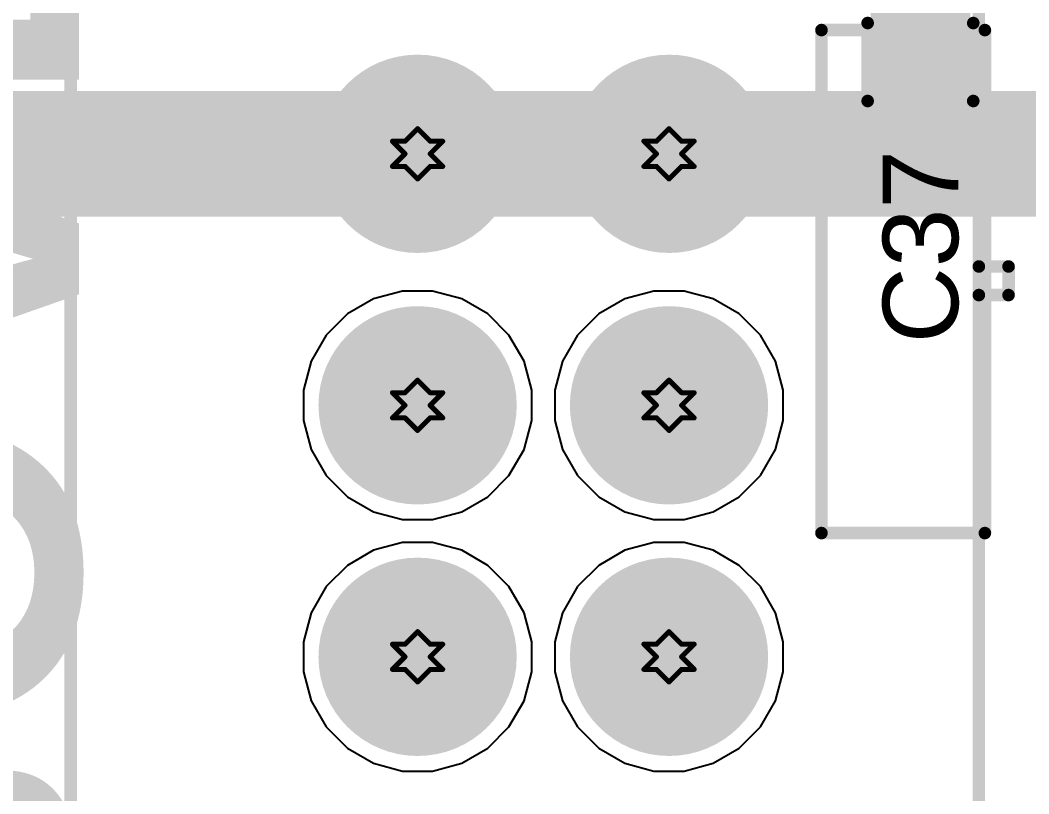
# Model space of a CAD drawing. Header units: inches. Extents: x -0.1 to 10.2, y 0 to 6.5.
# Drawn here: x 3.1065 to 3.5077, y 1.9609 to 2.2685 of the extents above; entities that cross this region are included whole.
import ezdxf

# ---------------------------------------------------------------- set-up
doc = ezdxf.new("R2010")
doc.units = ezdxf.units.IN
doc.header["$MEASUREMENT"] = 0
for name, color, linetype in [('Bottom Layer', 5, 'Continuous'), ('Bottom Overlay', 54, 'Continuous'), ('Bottom Solder', 6, 'Continuous'), ('Drill Drawing', 1, 'Continuous'), ('Multi-Layer', 9, 'Continuous'), ('Pad Holes', 156, 'Continuous'), ('Top Layer', 1, 'Continuous'), ('Top Overlay', 2, 'Continuous'), ('Top Paste', 8, 'Continuous'), ('Top Solder', 216, 'Continuous')]:
    doc.layers.add(name, color=color, linetype=linetype)
doc.styles.add('Arial', font='', dxfattribs={"height": 0.2})
doc.styles.add('Arial_Bold', font='', dxfattribs={"height": 0.2})
doc.styles.get('Arial').set_extended_font_data('Arial')
doc.styles.get('Arial_Bold').set_extended_font_data('Arial', bold=True)

# ---------------------------------------------------------------- blocks, each defined once
blk = doc.blocks.new('X9555WV_2_12_6TV01_B_54')
at = {"layer": 'Bottom Layer'}
h = blk.add_hatch(color=5, dxfattribs=at)
edge = h.paths.add_edge_path()
edge.add_arc((-0.05, 0.05), 0.03543, 0, 360)
h = blk.add_hatch(color=5, dxfattribs=at)
edge = h.paths.add_edge_path()
edge.add_arc((0.05, 0.05), 0.03543, 0, 360)
h = blk.add_hatch(color=5, dxfattribs=at)
edge = h.paths.add_edge_path()
edge.add_arc((0.15, 0.05), 0.03543, 0, 360)
h = blk.add_hatch(color=5, dxfattribs=at)
edge = h.paths.add_edge_path()
edge.add_arc((-0.05, -0.05), 0.03543, 0, 360)
h = blk.add_hatch(color=5, dxfattribs=at)
edge = h.paths.add_edge_path()
edge.add_arc((0.05, -0.05), 0.03543, 0, 360)
h = blk.add_hatch(color=5, dxfattribs=at)
edge = h.paths.add_edge_path()
edge.add_arc((0.15, -0.05), 0.03543, 0, 360)
at = {"layer": 'Bottom Solder'}
h = blk.add_hatch(color=6, dxfattribs=at)
edge = h.paths.add_edge_path()
edge.add_arc((-0.05, 0.05), 0.03943, 0, 360)
h = blk.add_hatch(color=6, dxfattribs=at)
edge = h.paths.add_edge_path()
edge.add_arc((0.05, 0.05), 0.03943, 0, 360)
h = blk.add_hatch(color=6, dxfattribs=at)
edge = h.paths.add_edge_path()
edge.add_arc((0.15, 0.05), 0.03943, 0, 360)
h = blk.add_hatch(color=6, dxfattribs=at)
edge = h.paths.add_edge_path()
edge.add_arc((-0.05, -0.05), 0.03943, 0, 360)
h = blk.add_hatch(color=6, dxfattribs=at)
edge = h.paths.add_edge_path()
edge.add_arc((0.05, -0.05), 0.03943, 0, 360)
h = blk.add_hatch(color=6, dxfattribs=at)
edge = h.paths.add_edge_path()
edge.add_arc((0.15, -0.05), 0.03943, 0, 360)
at = {"layer": 'Multi-Layer'}
h = blk.add_hatch(color=9, dxfattribs=at)
edge = h.paths.add_edge_path()
edge.add_arc((-0.05, 0.05), 0.03543, 0, 360)
h = blk.add_hatch(color=9, dxfattribs=at)
edge = h.paths.add_edge_path()
edge.add_arc((0.05, 0.05), 0.03543, 0, 360)
h = blk.add_hatch(color=9, dxfattribs=at)
edge = h.paths.add_edge_path()
edge.add_arc((0.15, 0.05), 0.03543, 0, 360)
h = blk.add_hatch(color=9, dxfattribs=at)
edge = h.paths.add_edge_path()
edge.add_arc((-0.05, -0.05), 0.03543, 0, 360)
h = blk.add_hatch(color=9, dxfattribs=at)
edge = h.paths.add_edge_path()
edge.add_arc((0.05, -0.05), 0.03543, 0, 360)
h = blk.add_hatch(color=9, dxfattribs=at)
edge = h.paths.add_edge_path()
edge.add_arc((0.15, -0.05), 0.03543, 0, 360)
at = {"layer": 'Pad Holes'}
h = blk.add_hatch(color=7, dxfattribs=at)
edge = h.paths.add_edge_path()
edge.add_arc((-0.05, 0.05), 0.02165, 0, 360)
h = blk.add_hatch(color=7, dxfattribs=at)
edge = h.paths.add_edge_path()
edge.add_arc((0.05, 0.05), 0.02165, 0, 360)
h = blk.add_hatch(color=7, dxfattribs=at)
edge = h.paths.add_edge_path()
edge.add_arc((0.15, 0.05), 0.02165, 0, 360)
h = blk.add_hatch(color=7, dxfattribs=at)
edge = h.paths.add_edge_path()
edge.add_arc((-0.05, -0.05), 0.02165, 0, 360)
h = blk.add_hatch(color=7, dxfattribs=at)
edge = h.paths.add_edge_path()
edge.add_arc((0.05, -0.05), 0.02165, 0, 360)
h = blk.add_hatch(color=7, dxfattribs=at)
edge = h.paths.add_edge_path()
edge.add_arc((0.15, -0.05), 0.02165, 0, 360)
at = {"layer": 'Top Layer'}
h = blk.add_hatch(color=1, dxfattribs=at)
edge = h.paths.add_edge_path()
edge.add_arc((-0.05, 0.05), 0.03543, 0, 360)
h = blk.add_hatch(color=1, dxfattribs=at)
edge = h.paths.add_edge_path()
edge.add_arc((0.05, 0.05), 0.03543, 0, 360)
h = blk.add_hatch(color=1, dxfattribs=at)
edge = h.paths.add_edge_path()
edge.add_arc((0.15, 0.05), 0.03543, 0, 360)
h = blk.add_hatch(color=1, dxfattribs=at)
edge = h.paths.add_edge_path()
edge.add_arc((-0.05, -0.05), 0.03543, 0, 360)
h = blk.add_hatch(color=1, dxfattribs=at)
edge = h.paths.add_edge_path()
edge.add_arc((0.05, -0.05), 0.03543, 0, 360)
h = blk.add_hatch(color=1, dxfattribs=at)
edge = h.paths.add_edge_path()
edge.add_arc((0.15, -0.05), 0.03543, 0, 360)
at = {"layer": 'Top Solder'}
h = blk.add_hatch(color=216, dxfattribs=at)
edge = h.paths.add_edge_path()
edge.add_arc((-0.05, 0.05), 0.03943, 0, 360)
h = blk.add_hatch(color=216, dxfattribs=at)
edge = h.paths.add_edge_path()
edge.add_arc((0.05, 0.05), 0.03943, 0, 360)
h = blk.add_hatch(color=216, dxfattribs=at)
edge = h.paths.add_edge_path()
edge.add_arc((0.15, 0.05), 0.03943, 0, 360)
h = blk.add_hatch(color=216, dxfattribs=at)
edge = h.paths.add_edge_path()
edge.add_arc((-0.05, -0.05), 0.03943, 0, 360)
h = blk.add_hatch(color=216, dxfattribs=at)
edge = h.paths.add_edge_path()
edge.add_arc((0.05, -0.05), 0.03943, 0, 360)
h = blk.add_hatch(color=216, dxfattribs=at)
edge = h.paths.add_edge_path()
edge.add_arc((0.15, -0.05), 0.03943, 0, 360)
at = {"layer": 'Bottom Overlay'}
for points in [[(-0.0052, 0.17323, 0.005, 0.005, 0), (-0.0052, 0.18504, 0.005, 0.005, 0)], [(0.00616, 0.18504, 0.005, 0.005, 0), (-0.0052, 0.18504, 0.005, 0.005, 0)], [(0.00616, 0.17323, 0.005, 0.005, 0), (0.00616, 0.18504, 0.005, 0.005, 0)], [(0.1008, 0.17563, 0.005, 0.005, 0), (-0.0992, 0.17563, 0.005, 0.005, 0)], [(-0.0992, 0.11063, 0.005, 0.005, 0), (-0.0992, 0.17563, 0.005, 0.005, 0)], [(0.1008, 0.11063, 0.005, 0.005, 0), (0.1008, 0.17563, 0.005, 0.005, 0)], [(0.755, 0.17323, 0.005, 0.005, 0), (-0.755, 0.17323, 0.005, 0.005, 0)], [(0.1008, 0.11063, 0.005, 0.005, 0), (-0.0992, 0.11063, 0.005, 0.005, 0)], [(0.755, -0.188, 0.005, 0.005, 0), (-0.755, -0.188, 0.005, 0.005, 0)]]:
    blk.add_lwpolyline(points, format="xyseb", dxfattribs=at)
for points in [[(-0.00645, 0.18504, 0.0025, 0.0025, 1), (-0.00395, 0.18504, 0.0025, 0.0025, 1)], [(-0.00645, 0.18504, 0.0025, 0.0025, 1), (-0.00395, 0.18504, 0.0025, 0.0025, 1)], [(0.00491, 0.18504, 0.0025, 0.0025, 1), (0.00741, 0.18504, 0.0025, 0.0025, 1)], [(0.00491, 0.18504, 0.0025, 0.0025, 1), (0.00741, 0.18504, 0.0025, 0.0025, 1)], [(-0.10045, 0.17563, 0.0025, 0.0025, 1), (-0.09795, 0.17563, 0.0025, 0.0025, 1)], [(-0.10045, 0.17563, 0.0025, 0.0025, 1), (-0.09795, 0.17563, 0.0025, 0.0025, 1)], [(0.09955, 0.17563, 0.0025, 0.0025, 1), (0.10205, 0.17563, 0.0025, 0.0025, 1)], [(0.09955, 0.17563, 0.0025, 0.0025, 1), (0.10205, 0.17563, 0.0025, 0.0025, 1)], [(-0.00645, 0.17323, 0.0025, 0.0025, 1), (-0.00395, 0.17323, 0.0025, 0.0025, 1)], [(0.00491, 0.17323, 0.0025, 0.0025, 1), (0.00741, 0.17323, 0.0025, 0.0025, 1)], [(-0.10045, 0.11063, 0.0025, 0.0025, 1), (-0.09795, 0.11063, 0.0025, 0.0025, 1)], [(-0.10045, 0.11063, 0.0025, 0.0025, 1), (-0.09795, 0.11063, 0.0025, 0.0025, 1)], [(0.09955, 0.11063, 0.0025, 0.0025, 1), (0.10205, 0.11063, 0.0025, 0.0025, 1)], [(0.09955, 0.11063, 0.0025, 0.0025, 1), (0.10205, 0.11063, 0.0025, 0.0025, 1)]]:
    blk.add_lwpolyline(points, format="xyseb", close=True, dxfattribs=at)
blk = doc.blocks.new('C___0603_63')
at = {"layer": 'Top Layer'}
for points in [[(-0.015, 0.0175), (-0.015, -0.0175), (-0.045, -0.0175), (-0.045, 0.0175)], [(0.045, 0.0175), (0.045, -0.0175), (0.015, -0.0175), (0.015, 0.0175)]]:
    blk.add_hatch(color=1, dxfattribs=at).paths.add_polyline_path(points)
at = {"layer": 'Top Paste'}
for points in [[(-0.015, 0.0175), (-0.015, -0.0175), (-0.045, -0.0175), (-0.045, 0.0175)], [(0.045, 0.0175), (0.045, -0.0175), (0.015, -0.0175), (0.015, 0.0175)]]:
    blk.add_hatch(color=8, dxfattribs=at).paths.add_polyline_path(points)
at = {"layer": 'Top Solder'}
for points in [[(-0.01264, 0.01986), (-0.01264, -0.01986), (-0.04736, -0.01986), (-0.04736, 0.01986)], [(0.04736, 0.01986), (0.04736, -0.01986), (0.01264, -0.01986), (0.01264, 0.01986)]]:
    blk.add_hatch(color=216, dxfattribs=at).paths.add_polyline_path(points)
at = {"layer": 'Top Overlay'}
for points in [[(-0.049, 0.021, 0.005, 0.005, 0), (-0.049, -0.021, 0.005, 0.005, 0)], [(-0.049, 0.021, 0.005, 0.005, 0), (-0.018, 0.021, 0.005, 0.005, 0)], [(0.018, 0.021, 0.005, 0.005, 0), (0.049, 0.021, 0.005, 0.005, 0)], [(0.049, 0.021, 0.005, 0.005, 0), (0.049, -0.021, 0.005, 0.005, 0)], [(-0.049, -0.021, 0.005, 0.005, 0), (-0.018, -0.021, 0.005, 0.005, 0)], [(0.018, -0.021, 0.005, 0.005, 0), (0.049, -0.021, 0.005, 0.005, 0)]]:
    blk.add_lwpolyline(points, format="xyseb", dxfattribs=at)
for points in [[(-0.05025, 0.021, 0.0025, 0.0025, 1), (-0.04775, 0.021, 0.0025, 0.0025, 1)], [(-0.05025, 0.021, 0.0025, 0.0025, 1), (-0.04775, 0.021, 0.0025, 0.0025, 1)], [(-0.01925, 0.021, 0.0025, 0.0025, 1), (-0.01675, 0.021, 0.0025, 0.0025, 1)], [(0.01675, 0.021, 0.0025, 0.0025, 1), (0.01925, 0.021, 0.0025, 0.0025, 1)], [(0.04775, 0.021, 0.0025, 0.0025, 1), (0.05025, 0.021, 0.0025, 0.0025, 1)], [(0.04775, 0.021, 0.0025, 0.0025, 1), (0.05025, 0.021, 0.0025, 0.0025, 1)], [(-0.05025, -0.021, 0.0025, 0.0025, 1), (-0.04775, -0.021, 0.0025, 0.0025, 1)], [(-0.05025, -0.021, 0.0025, 0.0025, 1), (-0.04775, -0.021, 0.0025, 0.0025, 1)], [(-0.01925, -0.021, 0.0025, 0.0025, 1), (-0.01675, -0.021, 0.0025, 0.0025, 1)], [(0.01675, -0.021, 0.0025, 0.0025, 1), (0.01925, -0.021, 0.0025, 0.0025, 1)], [(0.04775, -0.021, 0.0025, 0.0025, 1), (0.05025, -0.021, 0.0025, 0.0025, 1)], [(0.04775, -0.021, 0.0025, 0.0025, 1), (0.05025, -0.021, 0.0025, 0.0025, 1)]]:
    blk.add_lwpolyline(points, format="xyseb", close=True, dxfattribs=at)

msp = doc.modelspace()

# ---------------------------------------------------------------- linework, layer by layer
at = {"layer": 'Bottom Layer'}
for p, q in [((3.25858, 2.16079), (3.24703, 2.15769)), ((3.27054, 2.16079), (3.25858, 2.16079)), ((3.2821, 2.15769), (3.27054, 2.16079)), ((3.35858, 2.16079), (3.34703, 2.15769)), ((3.37054, 2.16079), (3.35858, 2.16079)), ((3.3821, 2.15769), (3.37054, 2.16079)), ((3.24703, 2.15769), (3.23667, 2.15171)), ((3.29246, 2.15171), (3.2821, 2.15769)), ((3.34703, 2.15769), (3.33667, 2.15171)), ((3.39246, 2.15171), (3.3821, 2.15769)), ((3.23667, 2.15171), (3.22821, 2.14325)), ((3.30092, 2.14325), (3.29246, 2.15171)), ((3.33667, 2.15171), (3.32821, 2.14325)), ((3.40092, 2.14325), (3.39246, 2.15171)), ((3.22821, 2.14325), (3.22223, 2.13289)), ((3.3069, 2.13289), (3.30092, 2.14325)), ((3.32821, 2.14325), (3.32223, 2.13289)), ((3.4069, 2.13289), (3.40092, 2.14325)), ((3.22223, 2.13289), (3.21913, 2.12134)), ((3.31, 2.12134), (3.3069, 2.13289)), ((3.32223, 2.13289), (3.31913, 2.12134)), ((3.41, 2.12134), (3.4069, 2.13289)), ((3.21913, 2.12134), (3.21913, 2.10937)), ((3.31, 2.10937), (3.31, 2.12134)), ((3.31913, 2.12134), (3.31913, 2.10937)), ((3.41, 2.10937), (3.41, 2.12134)), ((3.21913, 2.10937), (3.22223, 2.09782)), ((3.3069, 2.09782), (3.31, 2.10937)), ((3.31913, 2.10937), (3.32223, 2.09782)), ((3.4069, 2.09782), (3.41, 2.10937)), ((3.22223, 2.09782), (3.22821, 2.08746)), ((3.30092, 2.08746), (3.3069, 2.09782)), ((3.32223, 2.09782), (3.32821, 2.08746)), ((3.40092, 2.08746), (3.4069, 2.09782)), ((3.22821, 2.08746), (3.23667, 2.079)), ((3.29246, 2.079), (3.30092, 2.08746)), ((3.32821, 2.08746), (3.33667, 2.079)), ((3.39246, 2.079), (3.40092, 2.08746)), ((3.23667, 2.079), (3.24703, 2.07302)), ((3.2821, 2.07302), (3.29246, 2.079)), ((3.33667, 2.079), (3.34703, 2.07302)), ((3.3821, 2.07302), (3.39246, 2.079)), ((3.24703, 2.07302), (3.25858, 2.06992)), ((3.27054, 2.06992), (3.2821, 2.07302)), ((3.34703, 2.07302), (3.35858, 2.06992)), ((3.37054, 2.06992), (3.3821, 2.07302)), ((3.25858, 2.06992), (3.27054, 2.06992)), ((3.35858, 2.06992), (3.37054, 2.06992)), ((3.25858, 2.06079), (3.24703, 2.05769)), ((3.27054, 2.06079), (3.25858, 2.06079)), ((3.2821, 2.05769), (3.27054, 2.06079)), ((3.35858, 2.06079), (3.34703, 2.05769)), ((3.37054, 2.06079), (3.35858, 2.06079)), ((3.3821, 2.05769), (3.37054, 2.06079)), ((3.24703, 2.05769), (3.23667, 2.05171)), ((3.29246, 2.05171), (3.2821, 2.05769)), ((3.34703, 2.05769), (3.33667, 2.05171)), ((3.39246, 2.05171), (3.3821, 2.05769)), ((3.23667, 2.05171), (3.22821, 2.04325)), ((3.30092, 2.04325), (3.29246, 2.05171)), ((3.33667, 2.05171), (3.32821, 2.04325)), ((3.40092, 2.04325), (3.39246, 2.05171)), ((3.22821, 2.04325), (3.22223, 2.03289)), ((3.3069, 2.03289), (3.30092, 2.04325)), ((3.32821, 2.04325), (3.32223, 2.03289)), ((3.4069, 2.03289), (3.40092, 2.04325)), ((3.22223, 2.03289), (3.21913, 2.02134)), ((3.31, 2.02134), (3.3069, 2.03289)), ((3.32223, 2.03289), (3.31913, 2.02134)), ((3.41, 2.02134), (3.4069, 2.03289)), ((3.21913, 2.02134), (3.21913, 2.00937)), ((3.31, 2.00937), (3.31, 2.02134)), ((3.31913, 2.02134), (3.31913, 2.00937)), ((3.41, 2.00937), (3.41, 2.02134)), ((3.21913, 2.00937), (3.22223, 1.99782)), ((3.3069, 1.99782), (3.31, 2.00937)), ((3.31913, 2.00937), (3.32223, 1.99782)), ((3.4069, 1.99782), (3.41, 2.00937)), ((3.22223, 1.99782), (3.22821, 1.98746)), ((3.30092, 1.98746), (3.3069, 1.99782)), ((3.32223, 1.99782), (3.32821, 1.98746)), ((3.40092, 1.98746), (3.4069, 1.99782)), ((3.22821, 1.98746), (3.23667, 1.979)), ((3.29246, 1.979), (3.30092, 1.98746)), ((3.32821, 1.98746), (3.33667, 1.979)), ((3.39246, 1.979), (3.40092, 1.98746)), ((3.23667, 1.979), (3.24703, 1.97302)), ((3.2821, 1.97302), (3.29246, 1.979)), ((3.33667, 1.979), (3.34703, 1.97302)), ((3.3821, 1.97302), (3.39246, 1.979)), ((3.24703, 1.97302), (3.25858, 1.96992)), ((3.25858, 1.96992), (3.27054, 1.96992)), ((3.27054, 1.96992), (3.2821, 1.97302)), ((3.34703, 1.97302), (3.35858, 1.96992)), ((3.35858, 1.96992), (3.37054, 1.96992)), ((3.37054, 1.96992), (3.3821, 1.97302))]:
    msp.add_line(p, q, dxfattribs=at)
for points in [[(2.41968, 2.21535, 0.05, 0.05, 0), (3.26457, 2.21535, 0.05, 0.05, 0)], [(3.26457, 2.21535, 0.05, 0.05, 0), (3.36457, 2.21535, 0.05, 0.05, 0)], [(3.36457, 2.21535, 0.05, 0.05, 0), (4.20945, 2.21535, 0.05, 0.05, 0)]]:
    msp.add_lwpolyline(points, format="xyseb", dxfattribs=at)
for points in [[(3.25207, 2.21535, 0.025, 0.025, 1), (3.27707, 2.21535, 0.025, 0.025, 1)], [(3.25207, 2.21535, 0.025, 0.025, 1), (3.27707, 2.21535, 0.025, 0.025, 1)], [(3.35207, 2.21535, 0.025, 0.025, 1), (3.37707, 2.21535, 0.025, 0.025, 1)], [(3.35207, 2.21535, 0.025, 0.025, 1), (3.37707, 2.21535, 0.025, 0.025, 1)]]:
    msp.add_lwpolyline(points, format="xyseb", close=True, dxfattribs=at)
at = {"layer": 'Drill Drawing'}
for points in [[(3.25957, 2.22035, 0.002, 0.002, 0), (3.26457, 2.22535, 0.002, 0.002, 0)], [(3.26457, 2.22535, 0.002, 0.002, 0), (3.26957, 2.22035, 0.002, 0.002, 0)], [(3.35957, 2.22035, 0.002, 0.002, 0), (3.36457, 2.22535, 0.002, 0.002, 0)], [(3.36457, 2.22535, 0.002, 0.002, 0), (3.36957, 2.22035, 0.002, 0.002, 0)], [(3.25457, 2.22035, 0.002, 0.002, 0), (3.25957, 2.21535, 0.002, 0.002, 0)], [(3.25457, 2.22035, 0.002, 0.002, 0), (3.25957, 2.22035, 0.002, 0.002, 0)], [(3.26957, 2.22035, 0.002, 0.002, 0), (3.27457, 2.22035, 0.002, 0.002, 0)], [(3.26957, 2.21535, 0.002, 0.002, 0), (3.27457, 2.22035, 0.002, 0.002, 0)], [(3.35457, 2.22035, 0.002, 0.002, 0), (3.35957, 2.21535, 0.002, 0.002, 0)], [(3.35457, 2.22035, 0.002, 0.002, 0), (3.35957, 2.22035, 0.002, 0.002, 0)], [(3.36957, 2.22035, 0.002, 0.002, 0), (3.37457, 2.22035, 0.002, 0.002, 0)], [(3.36957, 2.21535, 0.002, 0.002, 0), (3.37457, 2.22035, 0.002, 0.002, 0)], [(3.25457, 2.21035, 0.002, 0.002, 0), (3.25957, 2.21535, 0.002, 0.002, 0)], [(3.26957, 2.21535, 0.002, 0.002, 0), (3.27457, 2.21035, 0.002, 0.002, 0)], [(3.35457, 2.21035, 0.002, 0.002, 0), (3.35957, 2.21535, 0.002, 0.002, 0)], [(3.36957, 2.21535, 0.002, 0.002, 0), (3.37457, 2.21035, 0.002, 0.002, 0)], [(3.25457, 2.21035, 0.002, 0.002, 0), (3.25957, 2.21035, 0.002, 0.002, 0)], [(3.25957, 2.21035, 0.002, 0.002, 0), (3.26457, 2.20535, 0.002, 0.002, 0)], [(3.26457, 2.20535, 0.002, 0.002, 0), (3.26957, 2.21035, 0.002, 0.002, 0)], [(3.26957, 2.21035, 0.002, 0.002, 0), (3.27457, 2.21035, 0.002, 0.002, 0)], [(3.35457, 2.21035, 0.002, 0.002, 0), (3.35957, 2.21035, 0.002, 0.002, 0)], [(3.35957, 2.21035, 0.002, 0.002, 0), (3.36457, 2.20535, 0.002, 0.002, 0)], [(3.36457, 2.20535, 0.002, 0.002, 0), (3.36957, 2.21035, 0.002, 0.002, 0)], [(3.36957, 2.21035, 0.002, 0.002, 0), (3.37457, 2.21035, 0.002, 0.002, 0)], [(3.25957, 2.12035, 0.002, 0.002, 0), (3.26457, 2.12535, 0.002, 0.002, 0)], [(3.26457, 2.12535, 0.002, 0.002, 0), (3.26957, 2.12035, 0.002, 0.002, 0)], [(3.35957, 2.12035, 0.002, 0.002, 0), (3.36457, 2.12535, 0.002, 0.002, 0)], [(3.36457, 2.12535, 0.002, 0.002, 0), (3.36957, 2.12035, 0.002, 0.002, 0)], [(3.25457, 2.12035, 0.002, 0.002, 0), (3.25957, 2.11535, 0.002, 0.002, 0)], [(3.25457, 2.12035, 0.002, 0.002, 0), (3.25957, 2.12035, 0.002, 0.002, 0)], [(3.26957, 2.12035, 0.002, 0.002, 0), (3.27457, 2.12035, 0.002, 0.002, 0)], [(3.26957, 2.11535, 0.002, 0.002, 0), (3.27457, 2.12035, 0.002, 0.002, 0)], [(3.35457, 2.12035, 0.002, 0.002, 0), (3.35957, 2.11535, 0.002, 0.002, 0)], [(3.35457, 2.12035, 0.002, 0.002, 0), (3.35957, 2.12035, 0.002, 0.002, 0)], [(3.36957, 2.12035, 0.002, 0.002, 0), (3.37457, 2.12035, 0.002, 0.002, 0)], [(3.36957, 2.11535, 0.002, 0.002, 0), (3.37457, 2.12035, 0.002, 0.002, 0)], [(3.25457, 2.11035, 0.002, 0.002, 0), (3.25957, 2.11535, 0.002, 0.002, 0)], [(3.26957, 2.11535, 0.002, 0.002, 0), (3.27457, 2.11035, 0.002, 0.002, 0)], [(3.35457, 2.11035, 0.002, 0.002, 0), (3.35957, 2.11535, 0.002, 0.002, 0)], [(3.36957, 2.11535, 0.002, 0.002, 0), (3.37457, 2.11035, 0.002, 0.002, 0)], [(3.25457, 2.11035, 0.002, 0.002, 0), (3.25957, 2.11035, 0.002, 0.002, 0)], [(3.25957, 2.11035, 0.002, 0.002, 0), (3.26457, 2.10535, 0.002, 0.002, 0)], [(3.26457, 2.10535, 0.002, 0.002, 0), (3.26957, 2.11035, 0.002, 0.002, 0)], [(3.26957, 2.11035, 0.002, 0.002, 0), (3.27457, 2.11035, 0.002, 0.002, 0)], [(3.35457, 2.11035, 0.002, 0.002, 0), (3.35957, 2.11035, 0.002, 0.002, 0)], [(3.35957, 2.11035, 0.002, 0.002, 0), (3.36457, 2.10535, 0.002, 0.002, 0)], [(3.36457, 2.10535, 0.002, 0.002, 0), (3.36957, 2.11035, 0.002, 0.002, 0)], [(3.36957, 2.11035, 0.002, 0.002, 0), (3.37457, 2.11035, 0.002, 0.002, 0)], [(3.25957, 2.02035, 0.002, 0.002, 0), (3.26457, 2.02535, 0.002, 0.002, 0)], [(3.26457, 2.02535, 0.002, 0.002, 0), (3.26957, 2.02035, 0.002, 0.002, 0)], [(3.35957, 2.02035, 0.002, 0.002, 0), (3.36457, 2.02535, 0.002, 0.002, 0)], [(3.36457, 2.02535, 0.002, 0.002, 0), (3.36957, 2.02035, 0.002, 0.002, 0)], [(3.25457, 2.02035, 0.002, 0.002, 0), (3.25957, 2.01535, 0.002, 0.002, 0)], [(3.25457, 2.02035, 0.002, 0.002, 0), (3.25957, 2.02035, 0.002, 0.002, 0)], [(3.26957, 2.02035, 0.002, 0.002, 0), (3.27457, 2.02035, 0.002, 0.002, 0)], [(3.26957, 2.01535, 0.002, 0.002, 0), (3.27457, 2.02035, 0.002, 0.002, 0)], [(3.35457, 2.02035, 0.002, 0.002, 0), (3.35957, 2.01535, 0.002, 0.002, 0)], [(3.35457, 2.02035, 0.002, 0.002, 0), (3.35957, 2.02035, 0.002, 0.002, 0)], [(3.36957, 2.02035, 0.002, 0.002, 0), (3.37457, 2.02035, 0.002, 0.002, 0)], [(3.36957, 2.01535, 0.002, 0.002, 0), (3.37457, 2.02035, 0.002, 0.002, 0)], [(3.25457, 2.01035, 0.002, 0.002, 0), (3.25957, 2.01535, 0.002, 0.002, 0)], [(3.26957, 2.01535, 0.002, 0.002, 0), (3.27457, 2.01035, 0.002, 0.002, 0)], [(3.35457, 2.01035, 0.002, 0.002, 0), (3.35957, 2.01535, 0.002, 0.002, 0)], [(3.36957, 2.01535, 0.002, 0.002, 0), (3.37457, 2.01035, 0.002, 0.002, 0)], [(3.25457, 2.01035, 0.002, 0.002, 0), (3.25957, 2.01035, 0.002, 0.002, 0)], [(3.25957, 2.01035, 0.002, 0.002, 0), (3.26457, 2.00535, 0.002, 0.002, 0)], [(3.26457, 2.00535, 0.002, 0.002, 0), (3.26957, 2.01035, 0.002, 0.002, 0)], [(3.26957, 2.01035, 0.002, 0.002, 0), (3.27457, 2.01035, 0.002, 0.002, 0)], [(3.35457, 2.01035, 0.002, 0.002, 0), (3.35957, 2.01035, 0.002, 0.002, 0)], [(3.35957, 2.01035, 0.002, 0.002, 0), (3.36457, 2.00535, 0.002, 0.002, 0)], [(3.36457, 2.00535, 0.002, 0.002, 0), (3.36957, 2.01035, 0.002, 0.002, 0)], [(3.36957, 2.01035, 0.002, 0.002, 0), (3.37457, 2.01035, 0.002, 0.002, 0)]]:
    msp.add_lwpolyline(points, format="xyseb", dxfattribs=at)
for points in [[(3.26407, 2.22535, 0.001, 0.001, 1), (3.26507, 2.22535, 0.001, 0.001, 1)], [(3.26407, 2.22535, 0.001, 0.001, 1), (3.26507, 2.22535, 0.001, 0.001, 1)], [(3.36407, 2.22535, 0.001, 0.001, 1), (3.36507, 2.22535, 0.001, 0.001, 1)], [(3.36407, 2.22535, 0.001, 0.001, 1), (3.36507, 2.22535, 0.001, 0.001, 1)], [(3.25407, 2.22035, 0.001, 0.001, 1), (3.25507, 2.22035, 0.001, 0.001, 1)], [(3.25407, 2.22035, 0.001, 0.001, 1), (3.25507, 2.22035, 0.001, 0.001, 1)], [(3.25907, 2.22035, 0.001, 0.001, 1), (3.26007, 2.22035, 0.001, 0.001, 1)], [(3.25907, 2.22035, 0.001, 0.001, 1), (3.26007, 2.22035, 0.001, 0.001, 1)], [(3.26907, 2.22035, 0.001, 0.001, 1), (3.27007, 2.22035, 0.001, 0.001, 1)], [(3.26907, 2.22035, 0.001, 0.001, 1), (3.27007, 2.22035, 0.001, 0.001, 1)], [(3.27407, 2.22035, 0.001, 0.001, 1), (3.27507, 2.22035, 0.001, 0.001, 1)], [(3.27407, 2.22035, 0.001, 0.001, 1), (3.27507, 2.22035, 0.001, 0.001, 1)], [(3.35407, 2.22035, 0.001, 0.001, 1), (3.35507, 2.22035, 0.001, 0.001, 1)], [(3.35407, 2.22035, 0.001, 0.001, 1), (3.35507, 2.22035, 0.001, 0.001, 1)], [(3.35907, 2.22035, 0.001, 0.001, 1), (3.36007, 2.22035, 0.001, 0.001, 1)], [(3.35907, 2.22035, 0.001, 0.001, 1), (3.36007, 2.22035, 0.001, 0.001, 1)], [(3.36907, 2.22035, 0.001, 0.001, 1), (3.37007, 2.22035, 0.001, 0.001, 1)], [(3.36907, 2.22035, 0.001, 0.001, 1), (3.37007, 2.22035, 0.001, 0.001, 1)], [(3.37407, 2.22035, 0.001, 0.001, 1), (3.37507, 2.22035, 0.001, 0.001, 1)], [(3.37407, 2.22035, 0.001, 0.001, 1), (3.37507, 2.22035, 0.001, 0.001, 1)], [(3.25907, 2.21535, 0.001, 0.001, 1), (3.26007, 2.21535, 0.001, 0.001, 1)], [(3.25907, 2.21535, 0.001, 0.001, 1), (3.26007, 2.21535, 0.001, 0.001, 1)], [(3.26907, 2.21535, 0.001, 0.001, 1), (3.27007, 2.21535, 0.001, 0.001, 1)], [(3.26907, 2.21535, 0.001, 0.001, 1), (3.27007, 2.21535, 0.001, 0.001, 1)], [(3.35907, 2.21535, 0.001, 0.001, 1), (3.36007, 2.21535, 0.001, 0.001, 1)], [(3.35907, 2.21535, 0.001, 0.001, 1), (3.36007, 2.21535, 0.001, 0.001, 1)], [(3.36907, 2.21535, 0.001, 0.001, 1), (3.37007, 2.21535, 0.001, 0.001, 1)], [(3.36907, 2.21535, 0.001, 0.001, 1), (3.37007, 2.21535, 0.001, 0.001, 1)], [(3.25407, 2.21035, 0.001, 0.001, 1), (3.25507, 2.21035, 0.001, 0.001, 1)], [(3.25407, 2.21035, 0.001, 0.001, 1), (3.25507, 2.21035, 0.001, 0.001, 1)], [(3.25907, 2.21035, 0.001, 0.001, 1), (3.26007, 2.21035, 0.001, 0.001, 1)], [(3.25907, 2.21035, 0.001, 0.001, 1), (3.26007, 2.21035, 0.001, 0.001, 1)], [(3.26907, 2.21035, 0.001, 0.001, 1), (3.27007, 2.21035, 0.001, 0.001, 1)], [(3.26907, 2.21035, 0.001, 0.001, 1), (3.27007, 2.21035, 0.001, 0.001, 1)], [(3.27407, 2.21035, 0.001, 0.001, 1), (3.27507, 2.21035, 0.001, 0.001, 1)], [(3.27407, 2.21035, 0.001, 0.001, 1), (3.27507, 2.21035, 0.001, 0.001, 1)], [(3.35407, 2.21035, 0.001, 0.001, 1), (3.35507, 2.21035, 0.001, 0.001, 1)], [(3.35407, 2.21035, 0.001, 0.001, 1), (3.35507, 2.21035, 0.001, 0.001, 1)], [(3.35907, 2.21035, 0.001, 0.001, 1), (3.36007, 2.21035, 0.001, 0.001, 1)], [(3.35907, 2.21035, 0.001, 0.001, 1), (3.36007, 2.21035, 0.001, 0.001, 1)], [(3.36907, 2.21035, 0.001, 0.001, 1), (3.37007, 2.21035, 0.001, 0.001, 1)], [(3.36907, 2.21035, 0.001, 0.001, 1), (3.37007, 2.21035, 0.001, 0.001, 1)], [(3.37407, 2.21035, 0.001, 0.001, 1), (3.37507, 2.21035, 0.001, 0.001, 1)], [(3.37407, 2.21035, 0.001, 0.001, 1), (3.37507, 2.21035, 0.001, 0.001, 1)], [(3.26407, 2.20535, 0.001, 0.001, 1), (3.26507, 2.20535, 0.001, 0.001, 1)], [(3.26407, 2.20535, 0.001, 0.001, 1), (3.26507, 2.20535, 0.001, 0.001, 1)], [(3.36407, 2.20535, 0.001, 0.001, 1), (3.36507, 2.20535, 0.001, 0.001, 1)], [(3.36407, 2.20535, 0.001, 0.001, 1), (3.36507, 2.20535, 0.001, 0.001, 1)], [(3.26407, 2.12535, 0.001, 0.001, 1), (3.26507, 2.12535, 0.001, 0.001, 1)], [(3.26407, 2.12535, 0.001, 0.001, 1), (3.26507, 2.12535, 0.001, 0.001, 1)], [(3.36407, 2.12535, 0.001, 0.001, 1), (3.36507, 2.12535, 0.001, 0.001, 1)], [(3.36407, 2.12535, 0.001, 0.001, 1), (3.36507, 2.12535, 0.001, 0.001, 1)], [(3.25407, 2.12035, 0.001, 0.001, 1), (3.25507, 2.12035, 0.001, 0.001, 1)], [(3.25407, 2.12035, 0.001, 0.001, 1), (3.25507, 2.12035, 0.001, 0.001, 1)], [(3.25907, 2.12035, 0.001, 0.001, 1), (3.26007, 2.12035, 0.001, 0.001, 1)], [(3.25907, 2.12035, 0.001, 0.001, 1), (3.26007, 2.12035, 0.001, 0.001, 1)], [(3.26907, 2.12035, 0.001, 0.001, 1), (3.27007, 2.12035, 0.001, 0.001, 1)], [(3.26907, 2.12035, 0.001, 0.001, 1), (3.27007, 2.12035, 0.001, 0.001, 1)], [(3.27407, 2.12035, 0.001, 0.001, 1), (3.27507, 2.12035, 0.001, 0.001, 1)], [(3.27407, 2.12035, 0.001, 0.001, 1), (3.27507, 2.12035, 0.001, 0.001, 1)], [(3.35407, 2.12035, 0.001, 0.001, 1), (3.35507, 2.12035, 0.001, 0.001, 1)], [(3.35407, 2.12035, 0.001, 0.001, 1), (3.35507, 2.12035, 0.001, 0.001, 1)], [(3.35907, 2.12035, 0.001, 0.001, 1), (3.36007, 2.12035, 0.001, 0.001, 1)], [(3.35907, 2.12035, 0.001, 0.001, 1), (3.36007, 2.12035, 0.001, 0.001, 1)], [(3.36907, 2.12035, 0.001, 0.001, 1), (3.37007, 2.12035, 0.001, 0.001, 1)], [(3.36907, 2.12035, 0.001, 0.001, 1), (3.37007, 2.12035, 0.001, 0.001, 1)], [(3.37407, 2.12035, 0.001, 0.001, 1), (3.37507, 2.12035, 0.001, 0.001, 1)], [(3.37407, 2.12035, 0.001, 0.001, 1), (3.37507, 2.12035, 0.001, 0.001, 1)], [(3.25907, 2.11535, 0.001, 0.001, 1), (3.26007, 2.11535, 0.001, 0.001, 1)], [(3.25907, 2.11535, 0.001, 0.001, 1), (3.26007, 2.11535, 0.001, 0.001, 1)], [(3.26907, 2.11535, 0.001, 0.001, 1), (3.27007, 2.11535, 0.001, 0.001, 1)], [(3.26907, 2.11535, 0.001, 0.001, 1), (3.27007, 2.11535, 0.001, 0.001, 1)], [(3.35907, 2.11535, 0.001, 0.001, 1), (3.36007, 2.11535, 0.001, 0.001, 1)], [(3.35907, 2.11535, 0.001, 0.001, 1), (3.36007, 2.11535, 0.001, 0.001, 1)], [(3.36907, 2.11535, 0.001, 0.001, 1), (3.37007, 2.11535, 0.001, 0.001, 1)], [(3.36907, 2.11535, 0.001, 0.001, 1), (3.37007, 2.11535, 0.001, 0.001, 1)], [(3.25407, 2.11035, 0.001, 0.001, 1), (3.25507, 2.11035, 0.001, 0.001, 1)], [(3.25407, 2.11035, 0.001, 0.001, 1), (3.25507, 2.11035, 0.001, 0.001, 1)], [(3.25907, 2.11035, 0.001, 0.001, 1), (3.26007, 2.11035, 0.001, 0.001, 1)], [(3.25907, 2.11035, 0.001, 0.001, 1), (3.26007, 2.11035, 0.001, 0.001, 1)], [(3.26907, 2.11035, 0.001, 0.001, 1), (3.27007, 2.11035, 0.001, 0.001, 1)], [(3.26907, 2.11035, 0.001, 0.001, 1), (3.27007, 2.11035, 0.001, 0.001, 1)], [(3.27407, 2.11035, 0.001, 0.001, 1), (3.27507, 2.11035, 0.001, 0.001, 1)], [(3.27407, 2.11035, 0.001, 0.001, 1), (3.27507, 2.11035, 0.001, 0.001, 1)], [(3.35407, 2.11035, 0.001, 0.001, 1), (3.35507, 2.11035, 0.001, 0.001, 1)], [(3.35407, 2.11035, 0.001, 0.001, 1), (3.35507, 2.11035, 0.001, 0.001, 1)], [(3.35907, 2.11035, 0.001, 0.001, 1), (3.36007, 2.11035, 0.001, 0.001, 1)], [(3.35907, 2.11035, 0.001, 0.001, 1), (3.36007, 2.11035, 0.001, 0.001, 1)], [(3.36907, 2.11035, 0.001, 0.001, 1), (3.37007, 2.11035, 0.001, 0.001, 1)], [(3.36907, 2.11035, 0.001, 0.001, 1), (3.37007, 2.11035, 0.001, 0.001, 1)], [(3.37407, 2.11035, 0.001, 0.001, 1), (3.37507, 2.11035, 0.001, 0.001, 1)], [(3.37407, 2.11035, 0.001, 0.001, 1), (3.37507, 2.11035, 0.001, 0.001, 1)], [(3.26407, 2.10535, 0.001, 0.001, 1), (3.26507, 2.10535, 0.001, 0.001, 1)], [(3.26407, 2.10535, 0.001, 0.001, 1), (3.26507, 2.10535, 0.001, 0.001, 1)], [(3.36407, 2.10535, 0.001, 0.001, 1), (3.36507, 2.10535, 0.001, 0.001, 1)], [(3.36407, 2.10535, 0.001, 0.001, 1), (3.36507, 2.10535, 0.001, 0.001, 1)], [(3.26407, 2.02535, 0.001, 0.001, 1), (3.26507, 2.02535, 0.001, 0.001, 1)], [(3.26407, 2.02535, 0.001, 0.001, 1), (3.26507, 2.02535, 0.001, 0.001, 1)], [(3.36407, 2.02535, 0.001, 0.001, 1), (3.36507, 2.02535, 0.001, 0.001, 1)], [(3.36407, 2.02535, 0.001, 0.001, 1), (3.36507, 2.02535, 0.001, 0.001, 1)], [(3.25407, 2.02035, 0.001, 0.001, 1), (3.25507, 2.02035, 0.001, 0.001, 1)], [(3.25407, 2.02035, 0.001, 0.001, 1), (3.25507, 2.02035, 0.001, 0.001, 1)], [(3.25907, 2.02035, 0.001, 0.001, 1), (3.26007, 2.02035, 0.001, 0.001, 1)], [(3.25907, 2.02035, 0.001, 0.001, 1), (3.26007, 2.02035, 0.001, 0.001, 1)], [(3.26907, 2.02035, 0.001, 0.001, 1), (3.27007, 2.02035, 0.001, 0.001, 1)], [(3.26907, 2.02035, 0.001, 0.001, 1), (3.27007, 2.02035, 0.001, 0.001, 1)], [(3.27407, 2.02035, 0.001, 0.001, 1), (3.27507, 2.02035, 0.001, 0.001, 1)], [(3.27407, 2.02035, 0.001, 0.001, 1), (3.27507, 2.02035, 0.001, 0.001, 1)], [(3.35407, 2.02035, 0.001, 0.001, 1), (3.35507, 2.02035, 0.001, 0.001, 1)], [(3.35407, 2.02035, 0.001, 0.001, 1), (3.35507, 2.02035, 0.001, 0.001, 1)], [(3.35907, 2.02035, 0.001, 0.001, 1), (3.36007, 2.02035, 0.001, 0.001, 1)], [(3.35907, 2.02035, 0.001, 0.001, 1), (3.36007, 2.02035, 0.001, 0.001, 1)], [(3.36907, 2.02035, 0.001, 0.001, 1), (3.37007, 2.02035, 0.001, 0.001, 1)], [(3.36907, 2.02035, 0.001, 0.001, 1), (3.37007, 2.02035, 0.001, 0.001, 1)], [(3.37407, 2.02035, 0.001, 0.001, 1), (3.37507, 2.02035, 0.001, 0.001, 1)], [(3.37407, 2.02035, 0.001, 0.001, 1), (3.37507, 2.02035, 0.001, 0.001, 1)], [(3.25907, 2.01535, 0.001, 0.001, 1), (3.26007, 2.01535, 0.001, 0.001, 1)], [(3.25907, 2.01535, 0.001, 0.001, 1), (3.26007, 2.01535, 0.001, 0.001, 1)], [(3.26907, 2.01535, 0.001, 0.001, 1), (3.27007, 2.01535, 0.001, 0.001, 1)], [(3.26907, 2.01535, 0.001, 0.001, 1), (3.27007, 2.01535, 0.001, 0.001, 1)], [(3.35907, 2.01535, 0.001, 0.001, 1), (3.36007, 2.01535, 0.001, 0.001, 1)], [(3.35907, 2.01535, 0.001, 0.001, 1), (3.36007, 2.01535, 0.001, 0.001, 1)], [(3.36907, 2.01535, 0.001, 0.001, 1), (3.37007, 2.01535, 0.001, 0.001, 1)], [(3.36907, 2.01535, 0.001, 0.001, 1), (3.37007, 2.01535, 0.001, 0.001, 1)], [(3.25407, 2.01035, 0.001, 0.001, 1), (3.25507, 2.01035, 0.001, 0.001, 1)], [(3.25407, 2.01035, 0.001, 0.001, 1), (3.25507, 2.01035, 0.001, 0.001, 1)], [(3.25907, 2.01035, 0.001, 0.001, 1), (3.26007, 2.01035, 0.001, 0.001, 1)], [(3.25907, 2.01035, 0.001, 0.001, 1), (3.26007, 2.01035, 0.001, 0.001, 1)], [(3.26907, 2.01035, 0.001, 0.001, 1), (3.27007, 2.01035, 0.001, 0.001, 1)], [(3.26907, 2.01035, 0.001, 0.001, 1), (3.27007, 2.01035, 0.001, 0.001, 1)], [(3.27407, 2.01035, 0.001, 0.001, 1), (3.27507, 2.01035, 0.001, 0.001, 1)], [(3.27407, 2.01035, 0.001, 0.001, 1), (3.27507, 2.01035, 0.001, 0.001, 1)], [(3.35407, 2.01035, 0.001, 0.001, 1), (3.35507, 2.01035, 0.001, 0.001, 1)], [(3.35407, 2.01035, 0.001, 0.001, 1), (3.35507, 2.01035, 0.001, 0.001, 1)], [(3.35907, 2.01035, 0.001, 0.001, 1), (3.36007, 2.01035, 0.001, 0.001, 1)], [(3.35907, 2.01035, 0.001, 0.001, 1), (3.36007, 2.01035, 0.001, 0.001, 1)], [(3.36907, 2.01035, 0.001, 0.001, 1), (3.37007, 2.01035, 0.001, 0.001, 1)], [(3.36907, 2.01035, 0.001, 0.001, 1), (3.37007, 2.01035, 0.001, 0.001, 1)], [(3.37407, 2.01035, 0.001, 0.001, 1), (3.37507, 2.01035, 0.001, 0.001, 1)], [(3.37407, 2.01035, 0.001, 0.001, 1), (3.37507, 2.01035, 0.001, 0.001, 1)], [(3.26407, 2.00535, 0.001, 0.001, 1), (3.26507, 2.00535, 0.001, 0.001, 1)], [(3.26407, 2.00535, 0.001, 0.001, 1), (3.26507, 2.00535, 0.001, 0.001, 1)], [(3.36407, 2.00535, 0.001, 0.001, 1), (3.36507, 2.00535, 0.001, 0.001, 1)], [(3.36407, 2.00535, 0.001, 0.001, 1), (3.36507, 2.00535, 0.001, 0.001, 1)]]:
    msp.add_lwpolyline(points, format="xyseb", close=True, dxfattribs=at)
at = {"layer": 'Top Layer'}
for p, q in [((3.25858, 2.16079), (3.24703, 2.15769)), ((3.27054, 2.16079), (3.25858, 2.16079)), ((3.2821, 2.15769), (3.27054, 2.16079)), ((3.35858, 2.16079), (3.34703, 2.15769)), ((3.37054, 2.16079), (3.35858, 2.16079)), ((3.3821, 2.15769), (3.37054, 2.16079)), ((3.24703, 2.15769), (3.23667, 2.15171)), ((3.29246, 2.15171), (3.2821, 2.15769)), ((3.34703, 2.15769), (3.33667, 2.15171)), ((3.39246, 2.15171), (3.3821, 2.15769)), ((3.23667, 2.15171), (3.22821, 2.14325)), ((3.30092, 2.14325), (3.29246, 2.15171)), ((3.33667, 2.15171), (3.32821, 2.14325)), ((3.40092, 2.14325), (3.39246, 2.15171)), ((3.22821, 2.14325), (3.22223, 2.13289)), ((3.3069, 2.13289), (3.30092, 2.14325)), ((3.32821, 2.14325), (3.32223, 2.13289)), ((3.4069, 2.13289), (3.40092, 2.14325)), ((3.22223, 2.13289), (3.21913, 2.12134)), ((3.31, 2.12134), (3.3069, 2.13289)), ((3.32223, 2.13289), (3.31913, 2.12134)), ((3.41, 2.12134), (3.4069, 2.13289)), ((3.21913, 2.12134), (3.21913, 2.10937)), ((3.31, 2.10937), (3.31, 2.12134)), ((3.31913, 2.12134), (3.31913, 2.10937)), ((3.41, 2.10937), (3.41, 2.12134)), ((3.21913, 2.10937), (3.22223, 2.09782)), ((3.3069, 2.09782), (3.31, 2.10937)), ((3.31913, 2.10937), (3.32223, 2.09782)), ((3.4069, 2.09782), (3.41, 2.10937)), ((3.22223, 2.09782), (3.22821, 2.08746)), ((3.30092, 2.08746), (3.3069, 2.09782)), ((3.32223, 2.09782), (3.32821, 2.08746)), ((3.40092, 2.08746), (3.4069, 2.09782)), ((3.22821, 2.08746), (3.23667, 2.079)), ((3.29246, 2.079), (3.30092, 2.08746)), ((3.32821, 2.08746), (3.33667, 2.079)), ((3.39246, 2.079), (3.40092, 2.08746)), ((3.23667, 2.079), (3.24703, 2.07302)), ((3.2821, 2.07302), (3.29246, 2.079)), ((3.33667, 2.079), (3.34703, 2.07302)), ((3.3821, 2.07302), (3.39246, 2.079)), ((3.24703, 2.07302), (3.25858, 2.06992)), ((3.27054, 2.06992), (3.2821, 2.07302)), ((3.34703, 2.07302), (3.35858, 2.06992)), ((3.37054, 2.06992), (3.3821, 2.07302)), ((3.25858, 2.06992), (3.27054, 2.06992)), ((3.35858, 2.06992), (3.37054, 2.06992)), ((3.25858, 2.06079), (3.24703, 2.05769)), ((3.27054, 2.06079), (3.25858, 2.06079)), ((3.2821, 2.05769), (3.27054, 2.06079)), ((3.35858, 2.06079), (3.34703, 2.05769)), ((3.37054, 2.06079), (3.35858, 2.06079)), ((3.3821, 2.05769), (3.37054, 2.06079)), ((3.24703, 2.05769), (3.23667, 2.05171)), ((3.29246, 2.05171), (3.2821, 2.05769)), ((3.34703, 2.05769), (3.33667, 2.05171)), ((3.39246, 2.05171), (3.3821, 2.05769)), ((3.23667, 2.05171), (3.22821, 2.04325)), ((3.30092, 2.04325), (3.29246, 2.05171)), ((3.33667, 2.05171), (3.32821, 2.04325)), ((3.40092, 2.04325), (3.39246, 2.05171)), ((3.22821, 2.04325), (3.22223, 2.03289)), ((3.3069, 2.03289), (3.30092, 2.04325)), ((3.32821, 2.04325), (3.32223, 2.03289)), ((3.4069, 2.03289), (3.40092, 2.04325)), ((3.22223, 2.03289), (3.21913, 2.02134)), ((3.31, 2.02134), (3.3069, 2.03289)), ((3.32223, 2.03289), (3.31913, 2.02134)), ((3.41, 2.02134), (3.4069, 2.03289)), ((3.21913, 2.02134), (3.21913, 2.00937)), ((3.31, 2.00937), (3.31, 2.02134)), ((3.31913, 2.02134), (3.31913, 2.00937)), ((3.41, 2.00937), (3.41, 2.02134)), ((3.21913, 2.00937), (3.22223, 1.99782)), ((3.3069, 1.99782), (3.31, 2.00937)), ((3.31913, 2.00937), (3.32223, 1.99782)), ((3.4069, 1.99782), (3.41, 2.00937)), ((3.22223, 1.99782), (3.22821, 1.98746)), ((3.30092, 1.98746), (3.3069, 1.99782)), ((3.32223, 1.99782), (3.32821, 1.98746)), ((3.40092, 1.98746), (3.4069, 1.99782)), ((3.22821, 1.98746), (3.23667, 1.979)), ((3.29246, 1.979), (3.30092, 1.98746)), ((3.32821, 1.98746), (3.33667, 1.979)), ((3.39246, 1.979), (3.40092, 1.98746)), ((3.23667, 1.979), (3.24703, 1.97302)), ((3.2821, 1.97302), (3.29246, 1.979)), ((3.33667, 1.979), (3.34703, 1.97302)), ((3.3821, 1.97302), (3.39246, 1.979)), ((3.24703, 1.97302), (3.25858, 1.96992)), ((3.25858, 1.96992), (3.27054, 1.96992)), ((3.27054, 1.96992), (3.2821, 1.97302)), ((3.34703, 1.97302), (3.35858, 1.96992)), ((3.35858, 1.96992), (3.37054, 1.96992)), ((3.37054, 1.96992), (3.3821, 1.97302))]:
    msp.add_line(p, q, dxfattribs=at)

# ---------------------------------------------------------------- block references
for name, p, rotation in [('X9555WV_2_12_6TV01_B_54', (3.31457, 2.16535), 270), ('C___0603_63', (3.46457, 2.28535), 90)]:
    msp.add_blockref(name, p, dxfattribs=dict(rotation=rotation))

# ---------------------------------------------------------------- texts
at = {"layer": 'Bottom Overlay', "style": 'Arial_Bold', "text_generation_flag": 2}
msp.add_text('CIM - BOARD NO.3', height=0.119, rotation=270, dxfattribs=at).set_placement((3.01095, 1.41188))
at = {"layer": 'Top Overlay', "style": 'Arial'}
msp.add_text('C37', height=0.03, rotation=90, dxfattribs=at).set_placement((3.47957, 2.14))

doc.saveas('drawing.dxf')
